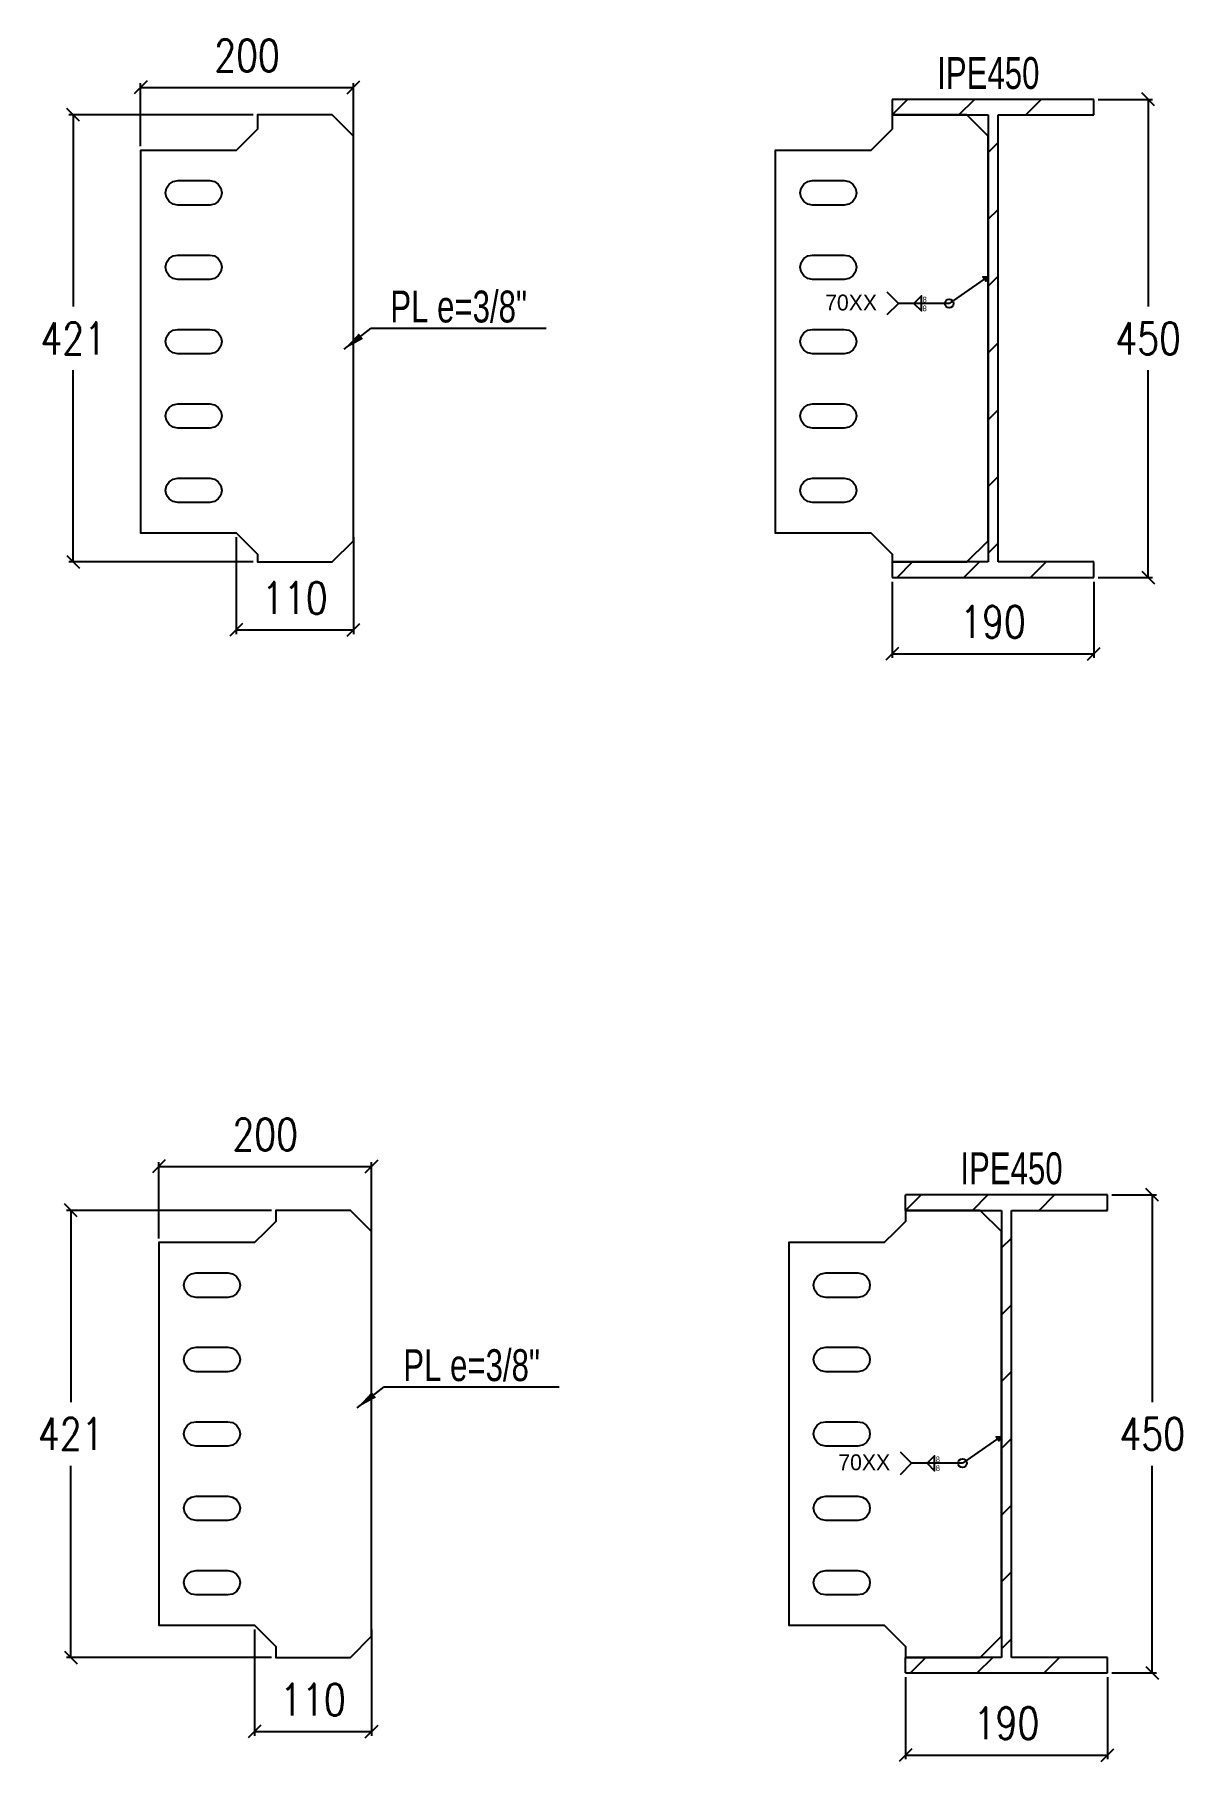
# Model space of a CAD drawing. Extents: x 7536 to 102814, y -9868 to 35131.
# Drawn here: x 13937 to 15023, y -4634 to -3009 of the extents above; entities that cross this region are included whole.
import ezdxf
from ezdxf.enums import TextEntityAlignment as Align

# ---------------------------------------------------------------- set-up
doc = ezdxf.new("R2010")
doc.units = 0
doc.header["$LTSCALE"] = 0.4
doc.layers.get('0').update_dxf_attribs({"color": 255})
for name, color, linetype in [('COTAS', 8, 'Continuous'), ('P-PLATINA', 6, 'Continuous'), ('TITULO', 3, 'Continuous')]:
    doc.layers.add(name, color=color, linetype=linetype)
doc.styles.add('CNI_COTAS', font='romans.shx', dxfattribs={"width": 0.8})
doc.styles.add('ROMANS', font='DINGRAFO.SHX')
doc.styles.add('VERDANA', font='arial.ttf')
doc.dimstyles.new('1.1', dxfattribs={"dimscale": 0, "dimtxt": 15, "dimasz": 20, "dimexe": 2, "dimexo": 2, "dimgap": 7, "dimtad": 1, "dimdec": 0, "dimzin": 4, "dimdsep": 46, "dimtxsty": 'CNI_COTAS', "dimcen": 0, "dimclrd": 256, "dimclrt": 3, "dimadec": 0, "dimazin": 0, "dimtfac": 1, "dimtdec": 0, "dimtmove": 2, "dimatfit": 0, "dimfxl": 0.05, "dimtolj": 1, "dimtzin": 0, "dimarcsym": 1})
doc.dimstyles.new('1.4', dxfattribs={"dimscale": 0, "dimtxt": 30, "dimasz": 12, "dimexe": 4, "dimexo": 4, "dimgap": 15, "dimtad": 1, "dimdec": 0, "dimzin": 4, "dimdsep": 46, "dimtxsty": 'CNI_COTAS', "dimblk": 'OBLIQUE', "dimcen": -0.09, "dimclrd": 256, "dimclrt": 3, "dimadec": 0, "dimazin": 0, "dimtfac": 1, "dimtdec": 0, "dimtmove": 2, "dimatfit": 0, "dimldrblk": 'DOT', "dimfxl": 0.05, "dimtolj": 1, "dimtzin": 0, "dimarcsym": 0})

# ---------------------------------------------------------------- blocks, each defined once
blk = doc.blocks.new('_Oblique')
at = {"color": 0, "linetype": 'ByBlock', "lineweight": -2}
blk.add_line((-0.5, -0.5), (0.5, 0.5), dxfattribs=at)
blk = doc.blocks.new('*D25')
at = {"layer": 'COTAS', "color": 0, "lineweight": -2, "transparency": 16777216}
for p, q in [((14757.2, -4555.1), (14757.2, -4632.4)), ((14947.2, -4555.1), (14947.2, -4632.4))]:
    blk.add_line(p, q, dxfattribs=at)
at = {"layer": 'COTAS', "lineweight": -2, "transparency": 16777216}
blk.add_line((14757.2, -4628.4), (14947.2, -4628.4), dxfattribs=at)
at = {"layer": 'Defpoints', "color": 0, "transparency": 16777216}
for p in [(14757.2, -4551.1), (14947.2, -4551.1), (14947.2, -4628.4)]:
    blk.add_point(p, dxfattribs=at)
at = {"layer": 'COTAS', "lineweight": -2, "transparency": 16777216, "xscale": 12, "yscale": 12, "zscale": 12, "rotation": 180}
blk.add_blockref('_Oblique', (14757.2, -4628.4), dxfattribs=at)
at = {"layer": 'COTAS', "lineweight": -2, "transparency": 16777216, "xscale": 12, "yscale": 12, "zscale": 12}
blk.add_blockref('_Oblique', (14947.2, -4628.4), dxfattribs=at)
at = {"layer": 'COTAS', "color": 3, "transparency": 16777216, "insert": (14852.2, -4598.4), "char_height": 30, "attachment_point": 5, "style": 'CNI_COTAS'}
blk.add_mtext('\\A1;190', dxfattribs=at)
blk = doc.blocks.new('_Dot')
at = {"color": 0, "linetype": 'ByBlock', "lineweight": -2}
blk.add_line((-0.5, 0), (-1, 0), dxfattribs=at)
at = {"color": 0, "linetype": 'ByBlock', "const_width": 0.5}
blk.add_lwpolyline([(-0.25, 0, 1), (0.25, 0, 1)], format="xyb", close=True, dxfattribs=at)
blk = doc.blocks.new('*D26')
at = {"layer": 'COTAS', "color": 0, "lineweight": -2, "transparency": 16777216}
for p, q in [((14951.2, -4101.1), (14993.4, -4101.1)), ((14951.2, -4551.1), (14993.4, -4551.1))]:
    blk.add_line(p, q, dxfattribs=at)
at = {"layer": 'COTAS', "lineweight": -2, "transparency": 16777216}
for p, q in [((14989.4, -4101.1), (14989.4, -4296.1)), ((14989.4, -4551.1), (14989.4, -4356.1))]:
    blk.add_line(p, q, dxfattribs=at)
at = {"layer": 'Defpoints', "color": 0, "transparency": 16777216}
for p in [(14947.2, -4101.1), (14989.4, -4101.1), (14947.2, -4551.1)]:
    blk.add_point(p, dxfattribs=at)
at = {"layer": 'COTAS', "lineweight": -2, "transparency": 16777216, "xscale": 12, "yscale": 12, "zscale": 12}
for p, rotation in [((14989.4, -4101.1), 90), ((14989.4, -4551.1), 270)]:
    blk.add_blockref('_Oblique', p, dxfattribs=dict(at, rotation=rotation))
at = {"layer": 'COTAS', "color": 3, "transparency": 16777216, "insert": (14989.4, -4326.1), "char_height": 30, "attachment_point": 5, "rotation": 0.01, "style": 'CNI_COTAS'}
blk.add_mtext('\\A1;450', dxfattribs=at)
blk = doc.blocks.new('*D27')
at = {"layer": 'COTAS', "color": 0, "lineweight": -2, "transparency": 16777216}
for p, q in [((14160.4, -4115.7), (13967.5, -4115.7)), ((14160.4, -4536.5), (13967.5, -4536.5))]:
    blk.add_line(p, q, dxfattribs=at)
at = {"layer": 'COTAS', "lineweight": -2, "transparency": 16777216}
for p, q in [((13971.5, -4115.7), (13971.5, -4296.1)), ((13971.5, -4536.5), (13971.5, -4356.1))]:
    blk.add_line(p, q, dxfattribs=at)
at = {"layer": 'Defpoints', "color": 0, "transparency": 16777216}
for p in [(14164.4, -4115.7), (13971.5, -4536.5), (14164.4, -4536.5)]:
    blk.add_point(p, dxfattribs=at)
at = {"layer": 'COTAS', "lineweight": -2, "transparency": 16777216, "xscale": 12, "yscale": 12, "zscale": 12}
for p, rotation in [((13971.5, -4115.7), 90), ((13971.5, -4536.5), 270)]:
    blk.add_blockref('_Oblique', p, dxfattribs=dict(at, rotation=rotation))
at = {"layer": 'COTAS', "color": 3, "transparency": 16777216, "insert": (13971.5, -4326.1), "char_height": 30, "attachment_point": 5, "rotation": 0.01, "style": 'CNI_COTAS'}
blk.add_mtext('\\A1;421', dxfattribs=at)
blk = doc.blocks.new('*D40')
at = {"layer": 'COTAS', "color": 0, "lineweight": -2, "transparency": 16777216}
for p, q in [((14744.5, -3524), (14744.5, -3595.8)), ((14934.5, -3524), (14934.5, -3595.8))]:
    blk.add_line(p, q, dxfattribs=at)
at = {"layer": 'COTAS', "lineweight": -2, "transparency": 16777216}
blk.add_line((14744.5, -3591.8), (14934.5, -3591.8), dxfattribs=at)
at = {"layer": 'Defpoints', "color": 0, "transparency": 16777216}
for p in [(14744.5, -3520), (14934.5, -3520), (14934.5, -3591.8)]:
    blk.add_point(p, dxfattribs=at)
at = {"layer": 'COTAS', "lineweight": -2, "transparency": 16777216, "xscale": 12, "yscale": 12, "zscale": 12, "rotation": 180}
blk.add_blockref('_Oblique', (14744.5, -3591.8), dxfattribs=at)
at = {"layer": 'COTAS', "lineweight": -2, "transparency": 16777216, "xscale": 12, "yscale": 12, "zscale": 12}
blk.add_blockref('_Oblique', (14934.5, -3591.8), dxfattribs=at)
at = {"layer": 'COTAS', "color": 3, "transparency": 16777216, "insert": (14839.5, -3561.8), "char_height": 30, "attachment_point": 5, "style": 'CNI_COTAS'}
blk.add_mtext('\\A1;190', dxfattribs=at)
blk = doc.blocks.new('*D41')
at = {"layer": 'COTAS', "color": 0, "lineweight": -2, "transparency": 16777216}
for p, q in [((14938.5, -3070), (14989.5, -3070)), ((14938.5, -3520), (14989.5, -3520))]:
    blk.add_line(p, q, dxfattribs=at)
at = {"layer": 'COTAS', "lineweight": -2, "transparency": 16777216}
for p, q in [((14985.5, -3070), (14985.5, -3265)), ((14985.5, -3520), (14985.5, -3325))]:
    blk.add_line(p, q, dxfattribs=at)
at = {"layer": 'Defpoints', "color": 0, "transparency": 16777216}
for p in [(14934.5, -3070), (14985.5, -3070), (14934.5, -3520)]:
    blk.add_point(p, dxfattribs=at)
at = {"layer": 'COTAS', "lineweight": -2, "transparency": 16777216, "xscale": 12, "yscale": 12, "zscale": 12}
for p, rotation in [((14985.5, -3070), 90), ((14985.5, -3520), 270)]:
    blk.add_blockref('_Oblique', p, dxfattribs=dict(at, rotation=rotation))
at = {"layer": 'COTAS', "color": 3, "transparency": 16777216, "insert": (14985.5, -3295), "char_height": 30, "attachment_point": 5, "rotation": 0.01, "style": 'CNI_COTAS'}
blk.add_mtext('\\A1;450', dxfattribs=at)
blk = doc.blocks.new('*D94')
at = {"layer": 'COTAS', "color": 0, "lineweight": -2, "transparency": 16777216}
for p, q in [((14144.4, -4510.1), (14144.4, -4610.2)), ((14254.7, -4510.1), (14254.7, -4610.2))]:
    blk.add_line(p, q, dxfattribs=at)
at = {"layer": 'COTAS', "lineweight": -2, "transparency": 16777216}
blk.add_line((14144.4, -4606.2), (14254.7, -4606.2), dxfattribs=at)
at = {"layer": 'Defpoints', "color": 0, "transparency": 16777216}
for p in [(14144.4, -4506.1), (14254.7, -4506.1), (14254.7, -4606.2)]:
    blk.add_point(p, dxfattribs=at)
at = {"layer": 'COTAS', "lineweight": -2, "transparency": 16777216, "xscale": 12, "yscale": 12, "zscale": 12, "rotation": 180}
blk.add_blockref('_Oblique', (14144.4, -4606.2), dxfattribs=at)
at = {"layer": 'COTAS', "lineweight": -2, "transparency": 16777216, "xscale": 12, "yscale": 12, "zscale": 12}
blk.add_blockref('_Oblique', (14254.7, -4606.2), dxfattribs=at)
at = {"layer": 'COTAS', "color": 3, "transparency": 16777216, "insert": (14199.5, -4576.2), "char_height": 30, "attachment_point": 5, "style": 'CNI_COTAS'}
blk.add_mtext('\\A1;110', dxfattribs=at)
blk = doc.blocks.new('*D95')
at = {"layer": 'COTAS', "color": 0, "lineweight": -2, "transparency": 16777216}
for p, q in [((14054.4, -4142.1), (14054.4, -4070.3)), ((14254.7, -4142.1), (14254.7, -4070.3))]:
    blk.add_line(p, q, dxfattribs=at)
at = {"layer": 'COTAS', "lineweight": -2, "transparency": 16777216}
blk.add_line((14054.4, -4074.3), (14254.7, -4074.3), dxfattribs=at)
at = {"layer": 'Defpoints', "color": 0, "transparency": 16777216}
for p in [(14254.7, -4074.3), (14054.4, -4146.1), (14254.7, -4146.1)]:
    blk.add_point(p, dxfattribs=at)
at = {"layer": 'COTAS', "lineweight": -2, "transparency": 16777216, "xscale": 12, "yscale": 12, "zscale": 12, "rotation": 180}
blk.add_blockref('_Oblique', (14054.4, -4074.3), dxfattribs=at)
at = {"layer": 'COTAS', "lineweight": -2, "transparency": 16777216, "xscale": 12, "yscale": 12, "zscale": 12}
blk.add_blockref('_Oblique', (14254.7, -4074.3), dxfattribs=at)
at = {"layer": 'COTAS', "color": 3, "transparency": 16777216, "insert": (14154.5, -4044.3), "char_height": 30, "attachment_point": 5, "style": 'CNI_COTAS'}
blk.add_mtext('\\A1;200', dxfattribs=at)
blk = doc.blocks.new('*D112')
at = {"layer": 'COTAS', "color": 0, "lineweight": -2, "transparency": 16777216}
for p, q in [((14037.3, -3114), (14037.3, -3054.7)), ((14237.6, -3114), (14237.6, -3054.7))]:
    blk.add_line(p, q, dxfattribs=at)
at = {"layer": 'COTAS', "lineweight": -2, "transparency": 16777216}
blk.add_line((14037.3, -3058.7), (14237.6, -3058.7), dxfattribs=at)
at = {"layer": 'Defpoints', "color": 0, "transparency": 16777216}
for p in [(14237.6, -3058.7), (14037.3, -3118), (14237.6, -3118)]:
    blk.add_point(p, dxfattribs=at)
at = {"layer": 'COTAS', "lineweight": -2, "transparency": 16777216, "xscale": 12, "yscale": 12, "zscale": 12, "rotation": 180}
blk.add_blockref('_Oblique', (14037.3, -3058.7), dxfattribs=at)
at = {"layer": 'COTAS', "lineweight": -2, "transparency": 16777216, "xscale": 12, "yscale": 12, "zscale": 12}
blk.add_blockref('_Oblique', (14237.6, -3058.7), dxfattribs=at)
at = {"layer": 'COTAS', "color": 3, "transparency": 16777216, "insert": (14137.4, -3028.7), "char_height": 30, "attachment_point": 5, "style": 'CNI_COTAS'}
blk.add_mtext('\\A1;200', dxfattribs=at)
blk = doc.blocks.new('*D113')
at = {"layer": 'COTAS', "color": 0, "lineweight": -2, "transparency": 16777216}
for p, q in [((14143.3, -3084.6), (13969.8, -3084.6)), ((14143.3, -3505.4), (13969.8, -3505.4))]:
    blk.add_line(p, q, dxfattribs=at)
at = {"layer": 'COTAS', "lineweight": -2, "transparency": 16777216}
for p, q in [((13973.8, -3084.6), (13973.8, -3265)), ((13973.8, -3505.4), (13973.8, -3325))]:
    blk.add_line(p, q, dxfattribs=at)
at = {"layer": 'Defpoints', "color": 0, "transparency": 16777216}
for p in [(14147.3, -3084.6), (13973.8, -3505.4), (14147.3, -3505.4)]:
    blk.add_point(p, dxfattribs=at)
at = {"layer": 'COTAS', "lineweight": -2, "transparency": 16777216, "xscale": 12, "yscale": 12, "zscale": 12}
for p, rotation in [((13973.8, -3084.6), 90), ((13973.8, -3505.4), 270)]:
    blk.add_blockref('_Oblique', p, dxfattribs=dict(at, rotation=rotation))
at = {"layer": 'COTAS', "color": 3, "transparency": 16777216, "insert": (13973.8, -3295), "char_height": 30, "attachment_point": 5, "rotation": 0.01, "style": 'CNI_COTAS'}
blk.add_mtext('\\A1;421', dxfattribs=at)
blk = doc.blocks.new('*D114')
at = {"layer": 'COTAS', "color": 0, "lineweight": -2, "transparency": 16777216}
for p, q in [((14127.3, -3482), (14127.3, -3573.3)), ((14237.6, -3482), (14237.6, -3573.3))]:
    blk.add_line(p, q, dxfattribs=at)
at = {"layer": 'COTAS', "lineweight": -2, "transparency": 16777216}
blk.add_line((14127.3, -3569.3), (14237.6, -3569.3), dxfattribs=at)
at = {"layer": 'Defpoints', "color": 0, "transparency": 16777216}
for p in [(14127.3, -3478), (14237.6, -3478), (14237.6, -3569.3)]:
    blk.add_point(p, dxfattribs=at)
at = {"layer": 'COTAS', "lineweight": -2, "transparency": 16777216, "xscale": 12, "yscale": 12, "zscale": 12, "rotation": 180}
blk.add_blockref('_Oblique', (14127.3, -3569.3), dxfattribs=at)
at = {"layer": 'COTAS', "lineweight": -2, "transparency": 16777216, "xscale": 12, "yscale": 12, "zscale": 12}
blk.add_blockref('_Oblique', (14237.6, -3569.3), dxfattribs=at)
at = {"layer": 'COTAS', "color": 3, "transparency": 16777216, "insert": (14182.4, -3539.3), "char_height": 30, "attachment_point": 5, "style": 'CNI_COTAS'}
blk.add_mtext('\\A1;110', dxfattribs=at)
blk = doc.blocks.new('SOLDADURA FILETE ALREDEDOR 1 DE 8')
h = blk.add_hatch(color=256)
h.dxf.hatch_style = 1
h.paths.add_polyline_path([(8202.3, -7175.2), (8199.7, -7171.4), (8204.2, -7171)])
for p, q in [((8201, -7173.3), (8168, -7196.3)), ((8168, -7196.3), (8120.2, -7196.3))]:
    blk.add_line(p, q)
for points in [[(8204.2, -7171), (8202.3, -7175.2), (8199.7, -7171.4)], [(8141.8, -7196.3), (8141.8, -7189.2), (8134.7, -7196.3), (8141.8, -7203.4)]]:
    blk.add_lwpolyline(points, close=True)
blk.add_lwpolyline([(8109.7, -7206.8), (8120.2, -7196.3), (8109.7, -7185.8)])
blk.add_circle((8168, -7196.3), 4.13)
at = {"layer": 'TITULO', "style": 'ROMANS'}
for s, height, p in [('70XX', 14.92, (8051.2, -7202.9)), ('8', 5.33, (8142.9, -7195.3)), ('8', 5.33, (8142.9, -7203.6))]:
    blk.add_text(s, height=height, dxfattribs=at).set_placement(p)

msp = doc.modelspace()

# ---------------------------------------------------------------- hatches: boundary and pattern name
at = {"linetype": 'Continuous'}
h = msp.add_hatch(dxfattribs=at)
h.set_pattern_fill('', scale=14, style=0, pattern_type=0)
h.set_pattern_definition([(45, (14744.54, -3084.6), (-31.431, 31.431), [])])
h.paths.add_polyline_path([(14744.5, -3070), (14744.5, -3084.6), (14834.8, -3084.6), (14834.8, -3505.4), (14744.5, -3505.4), (14744.5, -3520), (14934.5, -3520), (14934.5, -3505.4), (14844.2, -3505.4), (14844.2, -3084.6), (14934.5, -3084.6), (14934.5, -3070)])
h = msp.add_hatch(dxfattribs=at)
h.set_pattern_fill('', scale=14, style=0, pattern_type=0)
h.set_pattern_definition([(45, (14757.17, -4115.725), (-31.431, 31.431), [])])
h.paths.add_polyline_path([(14757.2, -4101.1), (14757.2, -4115.7), (14847.5, -4115.7), (14847.5, -4536.5), (14757.2, -4536.5), (14757.2, -4551.1), (14947.2, -4551.1), (14947.2, -4536.5), (14856.9, -4536.5), (14856.9, -4115.7), (14947.2, -4115.7), (14947.2, -4101.1)])

# ---------------------------------------------------------------- linework, layer by layer
at = {"color": 2}
for p, q in [((14934.5, -3070), (14744.5, -3070)), ((14744.5, -3070), (14744.5, -3084.6)), ((14934.5, -3084.6), (14934.5, -3070)), ((14744.5, -3084.6), (14834.8, -3084.6)), ((14834.8, -3084.6), (14834.8, -3505.4)), ((14844.2, -3505.4), (14844.2, -3084.6)), ((14844.2, -3084.6), (14934.5, -3084.6)), ((14834.8, -3505.4), (14744.5, -3505.4)), ((14744.5, -3505.4), (14744.5, -3520)), ((14934.5, -3505.4), (14844.2, -3505.4)), ((14934.5, -3520), (14934.5, -3505.4)), ((14744.5, -3520), (14934.5, -3520)), ((14947.2, -4101.1), (14757.2, -4101.1)), ((14757.2, -4115.7), (14757.2, -4101.1)), ((14947.2, -4115.7), (14947.2, -4101.1)), ((14757.2, -4115.7), (14847.5, -4115.7)), ((14847.5, -4115.7), (14847.5, -4536.5)), ((14856.9, -4536.5), (14856.9, -4115.7)), ((14856.9, -4115.7), (14947.2, -4115.7)), ((14847.5, -4536.5), (14757.2, -4536.5)), ((14757.2, -4551.1), (14757.2, -4536.5)), ((14757.2, -4551.1), (14947.2, -4551.1)), ((14947.2, -4536.5), (14856.9, -4536.5)), ((14947.2, -4551.1), (14947.2, -4536.5))]:
    msp.add_line(p, q, dxfattribs=at)
at = {"layer": 'P-PLATINA', "linetype": 'Continuous'}
for points in [[(14217.6, -3505.4), (14237.6, -3485.4), (14237.6, -3104.6), (14217.6, -3084.6), (14147.3, -3084.6), (14147.3, -3098), (14137.3, -3108), (14127.3, -3118), (14037.3, -3118), (14037.3, -3478), (14127.3, -3478), (14137.3, -3488), (14147.3, -3498), (14147.3, -3505.4)], [(14814.8, -3505.4), (14834.8, -3485.4), (14834.8, -3104.6), (14814.8, -3084.6), (14744.5, -3084.6), (14744.5, -3098), (14734.5, -3108), (14724.5, -3118), (14634.5, -3118), (14634.5, -3478), (14724.5, -3478), (14734.5, -3488), (14744.5, -3498), (14744.5, -3505.4)], [(14164.4, -4126.1), (14154.4, -4136.1), (14144.4, -4146.1), (14054.4, -4146.1), (14054.4, -4506.1), (14144.4, -4506.1), (14154.4, -4516.1), (14164.4, -4526.1), (14164.4, -4536.5), (14234.7, -4536.5), (14254.7, -4516.5), (14254.7, -4135.7), (14234.7, -4115.7), (14164.4, -4115.7)], [(14757.2, -4126.1), (14747.2, -4136.1), (14737.2, -4146.1), (14647.2, -4146.1), (14647.2, -4506.1), (14737.2, -4506.1), (14747.2, -4516.1), (14757.2, -4526.1), (14757.2, -4536.5), (14827.5, -4536.5), (14847.5, -4516.5), (14847.5, -4135.7), (14827.5, -4115.7), (14757.2, -4115.7)]]:
    msp.add_lwpolyline(points, close=True, dxfattribs=at)
for points in [[(14076.6, -3169.5), (14072.3, -3169.5), (14067.9, -3168.6), (14064.1, -3166.1), (14061.7, -3162.4), (14060.8, -3158), (14061.7, -3153.6), (14064.1, -3149.9), (14067.9, -3147.4), (14072.3, -3146.5), (14076.6, -3146.5)], [(14072.3, -3146.5), (14102.3, -3146.5), (14106.7, -3147.4), (14110.4, -3149.9), (14112.9, -3153.6), (14113.8, -3158), (14112.9, -3162.4), (14110.4, -3166.1), (14106.7, -3168.6), (14102.3, -3169.5), (14072.3, -3169.5)], [(14673.9, -3169.5), (14669.5, -3169.5), (14665.1, -3168.6), (14661.4, -3166.1), (14658.9, -3162.4), (14658, -3158), (14658.9, -3153.6), (14661.4, -3149.9), (14665.1, -3147.4), (14669.5, -3146.5), (14673.9, -3146.5)], [(14669.5, -3146.5), (14699.5, -3146.5), (14703.9, -3147.4), (14707.7, -3149.9), (14710.2, -3153.6), (14711, -3158), (14710.2, -3162.4), (14707.7, -3166.1), (14703.9, -3168.6), (14699.5, -3169.5), (14669.5, -3169.5)], [(14076.6, -3239.5), (14072.3, -3239.5), (14067.9, -3238.6), (14064.1, -3236.1), (14061.7, -3232.4), (14060.8, -3228), (14061.7, -3223.6), (14064.1, -3219.9), (14067.9, -3217.4), (14072.3, -3216.5), (14076.6, -3216.5)], [(14072.3, -3216.5), (14102.3, -3216.5), (14106.7, -3217.4), (14110.4, -3219.9), (14112.9, -3223.6), (14113.8, -3228), (14112.9, -3232.4), (14110.4, -3236.1), (14106.7, -3238.6), (14102.3, -3239.5), (14072.3, -3239.5)], [(14673.9, -3239.5), (14669.5, -3239.5), (14665.1, -3238.6), (14661.4, -3236.1), (14658.9, -3232.4), (14658, -3228), (14658.9, -3223.6), (14661.4, -3219.9), (14665.1, -3217.4), (14669.5, -3216.5), (14673.9, -3216.5)], [(14669.5, -3216.5), (14699.5, -3216.5), (14703.9, -3217.4), (14707.7, -3219.9), (14710.2, -3223.6), (14711, -3228), (14710.2, -3232.4), (14707.7, -3236.1), (14703.9, -3238.6), (14699.5, -3239.5), (14669.5, -3239.5)], [(14076.6, -3309.5), (14072.3, -3309.5), (14067.9, -3308.6), (14064.1, -3306.1), (14061.7, -3302.4), (14060.8, -3298), (14061.7, -3293.6), (14064.1, -3289.9), (14067.9, -3287.4), (14072.3, -3286.5), (14076.6, -3286.5)], [(14072.3, -3286.5), (14102.3, -3286.5), (14106.7, -3287.4), (14110.4, -3289.9), (14112.9, -3293.6), (14113.8, -3298), (14112.9, -3302.4), (14110.4, -3306.1), (14106.7, -3308.6), (14102.3, -3309.5), (14072.3, -3309.5)], [(14673.9, -3309.5), (14669.5, -3309.5), (14665.1, -3308.6), (14661.4, -3306.1), (14658.9, -3302.4), (14658, -3298), (14658.9, -3293.6), (14661.4, -3289.9), (14665.1, -3287.4), (14669.5, -3286.5), (14673.9, -3286.5)], [(14669.5, -3286.5), (14699.5, -3286.5), (14703.9, -3287.4), (14707.7, -3289.9), (14710.2, -3293.6), (14711, -3298), (14710.2, -3302.4), (14707.7, -3306.1), (14703.9, -3308.6), (14699.5, -3309.5), (14669.5, -3309.5)], [(14076.6, -3379.5), (14072.3, -3379.5), (14067.9, -3378.6), (14064.1, -3376.1), (14061.7, -3372.4), (14060.8, -3368), (14061.7, -3363.6), (14064.1, -3359.9), (14067.9, -3357.4), (14072.3, -3356.5), (14076.6, -3356.5)], [(14072.3, -3356.5), (14102.3, -3356.5), (14106.7, -3357.4), (14110.4, -3359.9), (14112.9, -3363.6), (14113.8, -3368), (14112.9, -3372.4), (14110.4, -3376.1), (14106.7, -3378.6), (14102.3, -3379.5), (14072.3, -3379.5)], [(14673.9, -3379.5), (14669.5, -3379.5), (14665.1, -3378.6), (14661.4, -3376.1), (14658.9, -3372.4), (14658, -3368), (14658.9, -3363.6), (14661.4, -3359.9), (14665.1, -3357.4), (14669.5, -3356.5), (14673.9, -3356.5)], [(14669.5, -3356.5), (14699.5, -3356.5), (14703.9, -3357.4), (14707.7, -3359.9), (14710.2, -3363.6), (14711, -3368), (14710.2, -3372.4), (14707.7, -3376.1), (14703.9, -3378.6), (14699.5, -3379.5), (14669.5, -3379.5)], [(14076.6, -3449.5), (14072.3, -3449.5), (14067.9, -3448.6), (14064.1, -3446.1), (14061.7, -3442.4), (14060.8, -3438), (14061.7, -3433.6), (14064.1, -3429.9), (14067.9, -3427.4), (14072.3, -3426.5), (14076.6, -3426.5)], [(14072.3, -3426.5), (14102.3, -3426.5), (14106.7, -3427.4), (14110.4, -3429.9), (14112.9, -3433.6), (14113.8, -3438), (14112.9, -3442.4), (14110.4, -3446.1), (14106.7, -3448.6), (14102.3, -3449.5), (14072.3, -3449.5)], [(14673.9, -3449.5), (14669.5, -3449.5), (14665.1, -3448.6), (14661.4, -3446.1), (14658.9, -3442.4), (14658, -3438), (14658.9, -3433.6), (14661.4, -3429.9), (14665.1, -3427.4), (14669.5, -3426.5), (14673.9, -3426.5)], [(14669.5, -3426.5), (14699.5, -3426.5), (14703.9, -3427.4), (14707.7, -3429.9), (14710.2, -3433.6), (14711, -3438), (14710.2, -3442.4), (14707.7, -3446.1), (14703.9, -3448.6), (14699.5, -3449.5), (14669.5, -3449.5)], [(14119.4, -4197.6), (14089.4, -4197.6), (14085, -4196.8), (14081.3, -4194.3), (14078.8, -4190.5), (14077.9, -4186.1), (14078.8, -4181.7), (14081.3, -4178), (14085, -4175.5), (14089.4, -4174.6), (14119.4, -4174.6)], [(14115.1, -4174.6), (14119.4, -4174.6), (14123.8, -4175.5), (14127.5, -4178), (14130, -4181.7), (14130.9, -4186.1), (14130, -4190.5), (14127.5, -4194.3), (14123.8, -4196.8), (14119.4, -4197.6), (14115.1, -4197.6)], [(14712.2, -4197.6), (14682.2, -4197.6), (14677.8, -4196.8), (14674, -4194.3), (14671.5, -4190.5), (14670.7, -4186.1), (14671.5, -4181.7), (14674, -4178), (14677.8, -4175.5), (14682.2, -4174.6), (14712.2, -4174.6)], [(14707.8, -4174.6), (14712.2, -4174.6), (14716.6, -4175.5), (14720.3, -4178), (14722.8, -4181.7), (14723.7, -4186.1), (14722.8, -4190.5), (14720.3, -4194.3), (14716.6, -4196.8), (14712.2, -4197.6), (14707.8, -4197.6)], [(14119.4, -4267.6), (14089.4, -4267.6), (14085, -4266.8), (14081.3, -4264.3), (14078.8, -4260.5), (14077.9, -4256.1), (14078.8, -4251.7), (14081.3, -4248), (14085, -4245.5), (14089.4, -4244.6), (14119.4, -4244.6)], [(14115.1, -4244.6), (14119.4, -4244.6), (14123.8, -4245.5), (14127.5, -4248), (14130, -4251.7), (14130.9, -4256.1), (14130, -4260.5), (14127.5, -4264.3), (14123.8, -4266.8), (14119.4, -4267.6), (14115.1, -4267.6)], [(14712.2, -4267.6), (14682.2, -4267.6), (14677.8, -4266.8), (14674, -4264.3), (14671.5, -4260.5), (14670.7, -4256.1), (14671.5, -4251.7), (14674, -4248), (14677.8, -4245.5), (14682.2, -4244.6), (14712.2, -4244.6)], [(14707.8, -4244.6), (14712.2, -4244.6), (14716.6, -4245.5), (14720.3, -4248), (14722.8, -4251.7), (14723.7, -4256.1), (14722.8, -4260.5), (14720.3, -4264.3), (14716.6, -4266.8), (14712.2, -4267.6), (14707.8, -4267.6)], [(14119.4, -4337.6), (14089.4, -4337.6), (14085, -4336.8), (14081.3, -4334.3), (14078.8, -4330.5), (14077.9, -4326.1), (14078.8, -4321.7), (14081.3, -4318), (14085, -4315.5), (14089.4, -4314.6), (14119.4, -4314.6)], [(14115.1, -4314.6), (14119.4, -4314.6), (14123.8, -4315.5), (14127.5, -4318), (14130, -4321.7), (14130.9, -4326.1), (14130, -4330.5), (14127.5, -4334.3), (14123.8, -4336.8), (14119.4, -4337.6), (14115.1, -4337.6)], [(14712.2, -4337.6), (14682.2, -4337.6), (14677.8, -4336.8), (14674, -4334.3), (14671.5, -4330.5), (14670.7, -4326.1), (14671.5, -4321.7), (14674, -4318), (14677.8, -4315.5), (14682.2, -4314.6), (14712.2, -4314.6)], [(14707.8, -4314.6), (14712.2, -4314.6), (14716.6, -4315.5), (14720.3, -4318), (14722.8, -4321.7), (14723.7, -4326.1), (14722.8, -4330.5), (14720.3, -4334.3), (14716.6, -4336.8), (14712.2, -4337.6), (14707.8, -4337.6)], [(14119.4, -4407.6), (14089.4, -4407.6), (14085, -4406.8), (14081.3, -4404.3), (14078.8, -4400.5), (14077.9, -4396.1), (14078.8, -4391.7), (14081.3, -4388), (14085, -4385.5), (14089.4, -4384.6), (14119.4, -4384.6)], [(14115.1, -4384.6), (14119.4, -4384.6), (14123.8, -4385.5), (14127.5, -4388), (14130, -4391.7), (14130.9, -4396.1), (14130, -4400.5), (14127.5, -4404.3), (14123.8, -4406.8), (14119.4, -4407.6), (14115.1, -4407.6)], [(14712.2, -4407.6), (14682.2, -4407.6), (14677.8, -4406.8), (14674, -4404.3), (14671.5, -4400.5), (14670.7, -4396.1), (14671.5, -4391.7), (14674, -4388), (14677.8, -4385.5), (14682.2, -4384.6), (14712.2, -4384.6)], [(14707.8, -4384.6), (14712.2, -4384.6), (14716.6, -4385.5), (14720.3, -4388), (14722.8, -4391.7), (14723.7, -4396.1), (14722.8, -4400.5), (14720.3, -4404.3), (14716.6, -4406.8), (14712.2, -4407.6), (14707.8, -4407.6)], [(14119.4, -4477.6), (14089.4, -4477.6), (14085, -4476.8), (14081.3, -4474.3), (14078.8, -4470.5), (14077.9, -4466.1), (14078.8, -4461.7), (14081.3, -4458), (14085, -4455.5), (14089.4, -4454.6), (14119.4, -4454.6)], [(14115.1, -4454.6), (14119.4, -4454.6), (14123.8, -4455.5), (14127.5, -4458), (14130, -4461.7), (14130.9, -4466.1), (14130, -4470.5), (14127.5, -4474.3), (14123.8, -4476.8), (14119.4, -4477.6), (14115.1, -4477.6)], [(14712.2, -4477.6), (14682.2, -4477.6), (14677.8, -4476.8), (14674, -4474.3), (14671.5, -4470.5), (14670.7, -4466.1), (14671.5, -4461.7), (14674, -4458), (14677.8, -4455.5), (14682.2, -4454.6), (14712.2, -4454.6)], [(14707.8, -4454.6), (14712.2, -4454.6), (14716.6, -4455.5), (14720.3, -4458), (14722.8, -4461.7), (14723.7, -4466.1), (14722.8, -4470.5), (14720.3, -4474.3), (14716.6, -4476.8), (14712.2, -4477.6), (14707.8, -4477.6)]]:
    msp.add_lwpolyline(points, dxfattribs=at)

# ---------------------------------------------------------------- block references
for p in [(6630.3, 3934.2), (6642.7, 2842.6)]:
    msp.add_blockref('SOLDADURA FILETE ALREDEDOR 1 DE 8', p)

# ---------------------------------------------------------------- texts
at = {"color": 96, "style": 'VERDANA', "width": 0.7}
for s, p in [('IPE450', (14835.1, -3045.2)), ('PL e=3/8"', (14336.6, -3265)), ('IPE450', (14856.9, -4076.1)), ('PL e=3/8"', (14348.8, -4261.4))]:
    msp.add_text(s, height=30, dxfattribs=at).set_placement(p, align=Align.MIDDLE_CENTER)

# ---------------------------------------------------------------- dimensions: what is measured, and where the dimension line sits
at = {"layer": 'COTAS'}
for base, p1, p2, picture, middle in [((14237.6, -3058.7), (14037.3, -3118), (14237.6, -3118), '*D112', (14137.4, -3028.7)), ((14237.6, -3569.3), (14127.3, -3478), (14237.6, -3478), '*D114', (14182.4, -3539.3)), ((14934.5, -3591.8), (14744.5, -3520), (14934.5, -3520), '*D40', (14839.5, -3561.8)), ((14254.7, -4074.3), (14054.4, -4146.1), (14254.7, -4146.1), '*D95', (14154.5, -4044.3)), ((14254.7, -4606.2), (14144.4, -4506.1), (14254.7, -4506.1), '*D94', (14199.5, -4576.2)), ((14947.2, -4628.4), (14757.2, -4551.1), (14947.2, -4551.1), '*D25', (14852.2, -4598.4))]:
    dim = msp.add_linear_dim(base=base, p1=p1, p2=p2, dimstyle='1.4', override={"dimscale": 1}, dxfattribs=at)
    dim.commit()
    dim.dimension.update_dxf_attribs({"geometry": picture, "text_midpoint": middle})
for base, p1, p2, picture, middle in [((14985.5, -3070), (14934.5, -3520), (14934.5, -3070), '*D41', (14985.5, -3295)), ((13973.8, -3505.4), (14147.3, -3084.6), (14147.3, -3505.4), '*D113', (13973.8, -3295)), ((14989.4, -4101.1), (14947.2, -4551.1), (14947.2, -4101.1), '*D26', (14989.4, -4326.1)), ((13971.5, -4536.5), (14164.4, -4115.7), (14164.4, -4536.5), '*D27', (13971.5, -4326.1))]:
    dim = msp.add_linear_dim(base=base, p1=p1, p2=p2, angle=90, dimstyle='1.4', override={"dimscale": 1}, dxfattribs=at)
    dim.commit()
    dim.dimension.update_dxf_attribs({"geometry": picture, "text_midpoint": middle, "text_rotation": 0.01})

# ---------------------------------------------------------------- leaders
for points in [[(14228.8, -3305.2), (14254.4, -3285.3), (14419, -3285.3)], [(14241, -4301.6), (14266.6, -4281.7), (14431.2, -4281.7)]]:
    msp.add_leader(points, dimstyle='1.1', override={"dimscale": 1}, dxfattribs=at)

doc.saveas('drawing.dxf')
